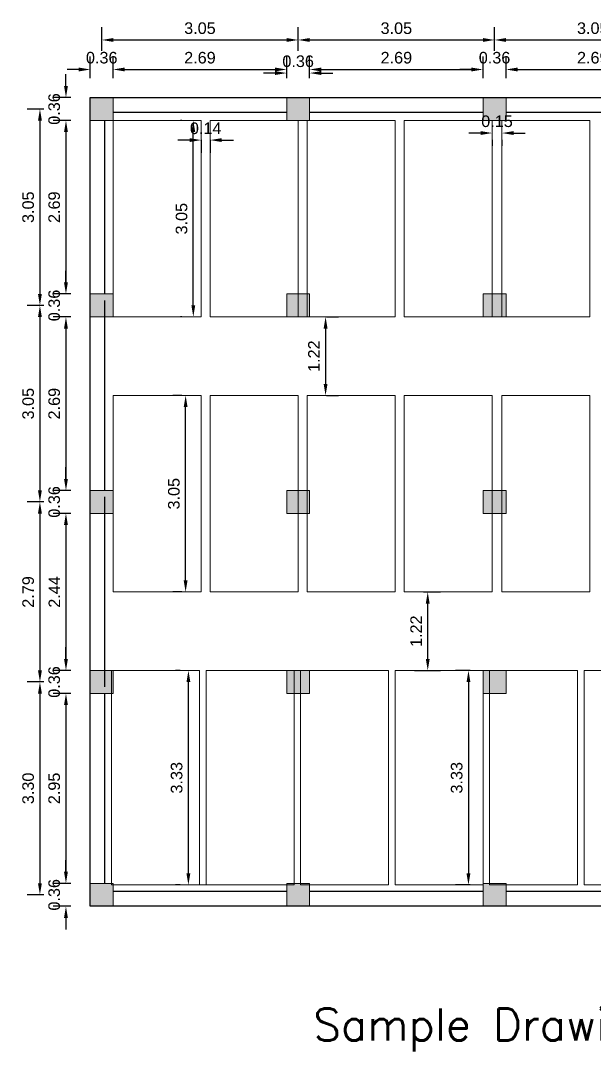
# Model space of a CAD drawing. Header units: metres. Extents: x 642627 to 642864, y 3061318 to 3061472.
# Drawn here: x 642708.19 to 642717.09, y 3061436.56 to 3061452.55 of the extents above; entities that cross this region are included whole.
import ezdxf

# ---------------------------------------------------------------- set-up
doc = ezdxf.new("R2010")
doc.units = ezdxf.units.M
doc.header["$MEASUREMENT"] = 0
doc.header["$PDMODE"] = 3
doc.header["$PDSIZE"] = 0.4
doc.linetypes.add('ACAD_ISO04W100', pattern=[30, 24, -3, 0, -3])
doc.layers.add('c_line', color=64, linetype='ACAD_ISO04W100', lineweight=9)
doc.layers.add('Frame', color=252, linetype='Continuous', lineweight=9)
doc.layers.add('Concrete Part', color=7, linetype='Continuous')
doc.styles.add('romans', font='romans.shx')
doc.styles.get("Standard").update_dxf_attribs({"font": 'arial.ttf'})
doc.dimstyles.get("Standard").update_dxf_attribs({"dimtxt": 0.18, "dimasz": 0.18, "dimexe": 0.18, "dimexo": 0.0625, "dimgap": 0.09, "dimtad": 1, "dimzin": 0, "dimdsep": 46, "dimtxsty": 'Standard', "dimcen": 0.09, "dimadec": 0, "dimazin": 0, "dimtfac": 1, "dimtix": 1, "dimtofl": 0, "dimtmove": 0, "dimatfit": 3, "dimfxl": 1, "dimtolj": 1, "dimtzin": 0, "dimarcsym": 0})

# ---------------------------------------------------------------- blocks, each defined once
blk = doc.blocks.new('*D12')
at = {"layer": 'c_line', "color": 0, "lineweight": -2, "transparency": 16777216}
for p, q in [((642714.439, 3061443.686), (642714.706, 3061443.686)), ((642714.506, 3061442.647), (642714.506, 3061443.506)), ((642714.3, 3061442.467), (642714.706, 3061442.467))]:
    blk.add_line(p, q, dxfattribs=at)
at = {"layer": 'c_line', "color": 0, "transparency": 16777216}
for points in [[(642714.476, 3061443.506), (642714.536, 3061443.506), (642714.506, 3061443.686)], [(642714.476, 3061442.647), (642714.536, 3061442.647), (642714.506, 3061442.467)]]:
    blk.add_solid(points, dxfattribs=at)
at = {"layer": 'Defpoints', "color": 0, "transparency": 16777216}
for p in [(642714.139, 3061443.686), (642714.506, 3061443.686), (642714, 3061442.467)]:
    blk.add_point(p, dxfattribs=at)
at = {"layer": 'c_line', "color": 0, "transparency": 16777216, "insert": (642714.326, 3061443.077), "char_height": 0.18, "attachment_point": 5, "rotation": 90}
blk.add_mtext('\\A1;1.22', dxfattribs=at)
blk = doc.blocks.new('*D13')
at = {"layer": 'c_line', "color": 0, "lineweight": -2, "transparency": 16777216}
for p, q in [((642715.167, 3061442.467), (642714.938, 3061442.467)), ((642715.138, 3061442.287), (642715.138, 3061439.32)), ((642715.167, 3061439.14), (642714.938, 3061439.14))]:
    blk.add_line(p, q, dxfattribs=at)
at = {"layer": 'c_line', "color": 0, "transparency": 16777216}
for points in [[(642715.108, 3061442.287), (642715.168, 3061442.287), (642715.138, 3061442.467)], [(642715.108, 3061439.32), (642715.168, 3061439.32), (642715.138, 3061439.14)]]:
    blk.add_solid(points, dxfattribs=at)
at = {"layer": 'Defpoints', "color": 0, "transparency": 16777216}
for p in [(642715.467, 3061442.467), (642715.138, 3061439.14), (642715.467, 3061439.14)]:
    blk.add_point(p, dxfattribs=at)
at = {"layer": 'c_line', "color": 0, "transparency": 16777216, "insert": (642714.956, 3061440.803), "char_height": 0.18, "attachment_point": 5, "rotation": 90}
blk.add_mtext('\\A1;3.33', dxfattribs=at)
blk = doc.blocks.new('*D15')
at = {"layer": 'c_line', "color": 0, "lineweight": -2, "transparency": 16777216}
for p, q in [((642712.934, 3061447.953), (642713.121, 3061447.953)), ((642712.921, 3061447.773), (642712.921, 3061446.914)), ((642712.934, 3061446.734), (642713.121, 3061446.734))]:
    blk.add_line(p, q, dxfattribs=at)
at = {"layer": 'c_line', "color": 0, "transparency": 16777216}
for points in [[(642712.891, 3061447.773), (642712.951, 3061447.773), (642712.921, 3061447.953)], [(642712.891, 3061446.914), (642712.951, 3061446.914), (642712.921, 3061446.734)]]:
    blk.add_solid(points, dxfattribs=at)
at = {"layer": 'Defpoints', "color": 0, "transparency": 16777216}
for p in [(642712.634, 3061447.953), (642712.634, 3061446.734), (642712.921, 3061446.734)]:
    blk.add_point(p, dxfattribs=at)
at = {"layer": 'c_line', "color": 0, "transparency": 16777216, "insert": (642712.74, 3061447.344), "char_height": 0.18, "attachment_point": 5, "rotation": 90}
blk.add_mtext('\\A1;1.22', dxfattribs=at)
blk = doc.blocks.new('*D16')
at = {"layer": 'c_line', "color": 0, "lineweight": -2, "transparency": 16777216}
for p, q in [((642710.69, 3061451.001), (642710.668, 3061451.001)), ((642710.868, 3061448.133), (642710.868, 3061450.821)), ((642710.69, 3061447.953), (642710.668, 3061447.953))]:
    blk.add_line(p, q, dxfattribs=at)
at = {"layer": 'c_line', "color": 0, "transparency": 16777216}
for points in [[(642710.838, 3061450.821), (642710.898, 3061450.821), (642710.868, 3061451.001)], [(642710.838, 3061448.133), (642710.898, 3061448.133), (642710.868, 3061447.953)]]:
    blk.add_solid(points, dxfattribs=at)
at = {"layer": 'Defpoints', "color": 0, "transparency": 16777216}
for p in [(642710.868, 3061451.001), (642710.99, 3061451.001), (642710.99, 3061447.953)]:
    blk.add_point(p, dxfattribs=at)
at = {"layer": 'c_line', "color": 0, "transparency": 16777216, "insert": (642710.686, 3061449.477), "char_height": 0.18, "attachment_point": 5, "rotation": 90}
blk.add_mtext('\\A1;3.05', dxfattribs=at)
blk = doc.blocks.new('*D17')
at = {"layer": 'c_line', "color": 0, "lineweight": -2, "transparency": 16777216}
for p, q in [((642710.69, 3061446.734), (642710.549, 3061446.734)), ((642710.749, 3061443.866), (642710.749, 3061446.554)), ((642710.69, 3061443.686), (642710.549, 3061443.686))]:
    blk.add_line(p, q, dxfattribs=at)
at = {"layer": 'c_line', "color": 0, "transparency": 16777216}
for points in [[(642710.719, 3061446.554), (642710.779, 3061446.554), (642710.749, 3061446.734)], [(642710.719, 3061443.866), (642710.779, 3061443.866), (642710.749, 3061443.686)]]:
    blk.add_solid(points, dxfattribs=at)
at = {"layer": 'Defpoints', "color": 0, "transparency": 16777216}
for p in [(642710.749, 3061446.734), (642710.99, 3061446.734), (642710.99, 3061443.686)]:
    blk.add_point(p, dxfattribs=at)
at = {"layer": 'c_line', "color": 0, "transparency": 16777216, "insert": (642710.567, 3061445.21), "char_height": 0.18, "attachment_point": 5, "rotation": 90}
blk.add_mtext('\\A1;3.05', dxfattribs=at)
blk = doc.blocks.new('*D18')
at = {"layer": 'c_line', "color": 0, "lineweight": -2, "transparency": 16777216}
for p, q in [((642710.664, 3061442.467), (642710.592, 3061442.467)), ((642710.792, 3061439.32), (642710.792, 3061442.287)), ((642710.664, 3061439.14), (642710.592, 3061439.14))]:
    blk.add_line(p, q, dxfattribs=at)
at = {"layer": 'c_line', "color": 0, "transparency": 16777216}
for points in [[(642710.762, 3061442.287), (642710.822, 3061442.287), (642710.792, 3061442.467)], [(642710.762, 3061439.32), (642710.822, 3061439.32), (642710.792, 3061439.14)]]:
    blk.add_solid(points, dxfattribs=at)
at = {"layer": 'Defpoints', "color": 0, "transparency": 16777216}
for p in [(642710.792, 3061442.467), (642710.964, 3061442.467), (642710.964, 3061439.14)]:
    blk.add_point(p, dxfattribs=at)
at = {"layer": 'c_line', "color": 0, "transparency": 16777216, "insert": (642710.61, 3061440.803), "char_height": 0.18, "attachment_point": 5, "rotation": 90}
blk.add_mtext('\\A1;3.33', dxfattribs=at)
blk = doc.blocks.new('*D23')
at = {"layer": 'c_line', "color": 0, "lineweight": -2, "transparency": 16777216}
for p, q in [((642710.81, 3061450.697), (642710.63, 3061450.697)), ((642710.99, 3061450.701), (642710.99, 3061450.497)), ((642711.13, 3061450.701), (642711.13, 3061450.497)), ((642711.31, 3061450.697), (642711.49, 3061450.697))]:
    blk.add_line(p, q, dxfattribs=at)
at = {"layer": 'c_line', "color": 0, "transparency": 16777216}
for points in [[(642710.81, 3061450.727), (642710.81, 3061450.667), (642710.99, 3061450.697)], [(642711.31, 3061450.727), (642711.31, 3061450.667), (642711.13, 3061450.697)]]:
    blk.add_solid(points, dxfattribs=at)
at = {"layer": 'Defpoints', "color": 0, "transparency": 16777216}
for p in [(642710.99, 3061451.001), (642711.13, 3061451.001), (642711.13, 3061450.697)]:
    blk.add_point(p, dxfattribs=at)
at = {"layer": 'c_line', "color": 0, "transparency": 16777216, "insert": (642711.06, 3061450.879), "char_height": 0.18, "attachment_point": 5}
blk.add_mtext('\\A1;0.14', dxfattribs=at)
blk = doc.blocks.new('*D24')
at = {"layer": 'c_line', "color": 0, "lineweight": -2, "transparency": 16777216}
for p, q in [((642715.325, 3061450.806), (642715.145, 3061450.806)), ((642715.837, 3061450.806), (642716.017, 3061450.806)), ((642715.505, 3061450.701), (642715.505, 3061450.606)), ((642715.657, 3061450.701), (642715.657, 3061450.606))]:
    blk.add_line(p, q, dxfattribs=at)
at = {"layer": 'c_line', "color": 0, "transparency": 16777216}
for points in [[(642715.325, 3061450.836), (642715.325, 3061450.776), (642715.505, 3061450.806)], [(642715.837, 3061450.836), (642715.837, 3061450.776), (642715.657, 3061450.806)]]:
    blk.add_solid(points, dxfattribs=at)
at = {"layer": 'Defpoints', "color": 0, "transparency": 16777216}
for p in [(642715.505, 3061451.001), (642715.657, 3061451.001), (642715.505, 3061450.806)]:
    blk.add_point(p, dxfattribs=at)
at = {"layer": 'c_line', "color": 0, "transparency": 16777216, "insert": (642715.581, 3061450.988), "char_height": 0.18, "attachment_point": 5}
blk.add_mtext('\\A1;0.15', dxfattribs=at)
blk = doc.blocks.new('*D25')
at = {"layer": 'c_line', "color": 0, "lineweight": -2, "transparency": 16777216}
for p, q in [((642709.269, 3061451.657), (642709.269, 3061451.992)), ((642709.625, 3061451.657), (642709.625, 3061451.992)), ((642709.089, 3061451.792), (642708.909, 3061451.792)), ((642709.805, 3061451.792), (642709.985, 3061451.792))]:
    blk.add_line(p, q, dxfattribs=at)
at = {"layer": 'c_line', "color": 0, "transparency": 16777216}
for points in [[(642709.089, 3061451.822), (642709.089, 3061451.762), (642709.269, 3061451.792)], [(642709.805, 3061451.822), (642709.805, 3061451.762), (642709.625, 3061451.792)]]:
    blk.add_solid(points, dxfattribs=at)
at = {"layer": 'Defpoints', "color": 0, "transparency": 16777216}
for p in [(642709.625, 3061451.792), (642709.269, 3061451.357), (642709.625, 3061451.357)]:
    blk.add_point(p, dxfattribs=at)
at = {"layer": 'c_line', "color": 0, "transparency": 16777216, "insert": (642709.447, 3061451.974), "char_height": 0.18, "attachment_point": 5}
blk.add_mtext('\\A1;0.36', dxfattribs=at)
blk = doc.blocks.new('*D26')
at = {"layer": 'c_line', "color": 0, "lineweight": -2, "transparency": 16777216}
for p, q in [((642708.892, 3061451.537), (642708.892, 3061451.717)), ((642708.969, 3061451.357), (642708.692, 3061451.357)), ((642708.969, 3061451.001), (642708.692, 3061451.001)), ((642708.892, 3061450.821), (642708.892, 3061450.641))]:
    blk.add_line(p, q, dxfattribs=at)
at = {"layer": 'c_line', "color": 0, "transparency": 16777216}
for points in [[(642708.862, 3061451.537), (642708.922, 3061451.537), (642708.892, 3061451.357)], [(642708.862, 3061450.821), (642708.922, 3061450.821), (642708.892, 3061451.001)]]:
    blk.add_solid(points, dxfattribs=at)
at = {"layer": 'Defpoints', "color": 0, "transparency": 16777216}
for p in [(642709.269, 3061451.357), (642708.892, 3061451.001), (642709.269, 3061451.001)]:
    blk.add_point(p, dxfattribs=at)
at = {"layer": 'c_line', "color": 0, "transparency": 16777216, "insert": (642708.71, 3061451.179), "char_height": 0.18, "attachment_point": 5, "rotation": 90}
blk.add_mtext('\\A1;0.36', dxfattribs=at)
blk = doc.blocks.new('*D27')
at = {"layer": 'c_line', "color": 0, "lineweight": -2, "transparency": 16777216}
for p, q in [((642709.447, 3061452.079), (642709.447, 3061452.45)), ((642712.495, 3061452.079), (642712.495, 3061452.45)), ((642709.627, 3061452.25), (642712.315, 3061452.25))]:
    blk.add_line(p, q, dxfattribs=at)
at = {"layer": 'c_line', "color": 0, "transparency": 16777216}
for points in [[(642709.627, 3061452.28), (642709.627, 3061452.22), (642709.447, 3061452.25)], [(642712.315, 3061452.28), (642712.315, 3061452.22), (642712.495, 3061452.25)]]:
    blk.add_solid(points, dxfattribs=at)
at = {"layer": 'Defpoints', "color": 0, "transparency": 16777216}
for p in [(642712.495, 3061452.25), (642709.447, 3061451.179), (642712.495, 3061451.179)]:
    blk.add_point(p, dxfattribs=at)
at = {"layer": 'c_line', "color": 0, "transparency": 16777216, "insert": (642710.971, 3061452.432), "char_height": 0.18, "attachment_point": 5}
blk.add_mtext('\\A1;3.05', dxfattribs=at)
blk = doc.blocks.new('*D28')
at = {"layer": 'c_line', "color": 0, "lineweight": -2, "transparency": 16777216}
for p, q in [((642708.547, 3061451.179), (642708.288, 3061451.179)), ((642708.488, 3061450.999), (642708.488, 3061448.311)), ((642708.547, 3061448.131), (642708.288, 3061448.131))]:
    blk.add_line(p, q, dxfattribs=at)
at = {"layer": 'c_line', "color": 0, "transparency": 16777216}
for points in [[(642708.458, 3061450.999), (642708.518, 3061450.999), (642708.488, 3061451.179)], [(642708.458, 3061448.311), (642708.518, 3061448.311), (642708.488, 3061448.131)]]:
    blk.add_solid(points, dxfattribs=at)
at = {"layer": 'Defpoints', "color": 0, "transparency": 16777216}
for p in [(642709.447, 3061451.179), (642708.488, 3061448.131), (642709.447, 3061448.131)]:
    blk.add_point(p, dxfattribs=at)
at = {"layer": 'c_line', "color": 0, "transparency": 16777216, "insert": (642708.306, 3061449.655), "char_height": 0.18, "attachment_point": 5, "rotation": 90}
blk.add_mtext('\\A1;3.05', dxfattribs=at)
blk = doc.blocks.new('*D29')
at = {"layer": 'c_line', "color": 0, "lineweight": -2, "transparency": 16777216}
for p, q in [((642709.625, 3061451.657), (642709.625, 3061451.992)), ((642712.317, 3061451.712), (642712.317, 3061451.992)), ((642709.805, 3061451.792), (642712.137, 3061451.792))]:
    blk.add_line(p, q, dxfattribs=at)
at = {"layer": 'c_line', "color": 0, "transparency": 16777216}
for points in [[(642709.805, 3061451.822), (642709.805, 3061451.762), (642709.625, 3061451.792)], [(642712.137, 3061451.822), (642712.137, 3061451.762), (642712.317, 3061451.792)]]:
    blk.add_solid(points, dxfattribs=at)
at = {"layer": 'Defpoints', "color": 0, "transparency": 16777216}
for p in [(642712.317, 3061451.792), (642709.625, 3061451.357), (642712.317, 3061451.412)]:
    blk.add_point(p, dxfattribs=at)
at = {"layer": 'c_line', "color": 0, "transparency": 16777216, "insert": (642710.971, 3061451.974), "char_height": 0.18, "attachment_point": 5}
blk.add_mtext('\\A1;2.69', dxfattribs=at)
blk = doc.blocks.new('*D30')
at = {"layer": 'c_line', "color": 0, "lineweight": -2, "transparency": 16777216}
for p, q in [((642712.317, 3061451.657), (642712.317, 3061451.937)), ((642712.673, 3061451.657), (642712.673, 3061451.937)), ((642712.137, 3061451.737), (642711.957, 3061451.737)), ((642712.853, 3061451.737), (642713.033, 3061451.737))]:
    blk.add_line(p, q, dxfattribs=at)
at = {"layer": 'c_line', "color": 0, "transparency": 16777216}
for points in [[(642712.137, 3061451.767), (642712.137, 3061451.707), (642712.317, 3061451.737)], [(642712.853, 3061451.767), (642712.853, 3061451.707), (642712.673, 3061451.737)]]:
    blk.add_solid(points, dxfattribs=at)
at = {"layer": 'Defpoints', "color": 0, "transparency": 16777216}
for p in [(642712.673, 3061451.737), (642712.317, 3061451.357), (642712.673, 3061451.357)]:
    blk.add_point(p, dxfattribs=at)
at = {"layer": 'c_line', "color": 0, "transparency": 16777216, "insert": (642712.495, 3061451.919), "char_height": 0.18, "attachment_point": 5}
blk.add_mtext('\\A1;0.36', dxfattribs=at)
blk = doc.blocks.new('*D31')
at = {"layer": 'c_line', "color": 0, "lineweight": -2, "transparency": 16777216}
for p, q in [((642712.673, 3061451.657), (642712.673, 3061451.992)), ((642715.365, 3061451.657), (642715.365, 3061451.992)), ((642712.853, 3061451.792), (642715.185, 3061451.792))]:
    blk.add_line(p, q, dxfattribs=at)
at = {"layer": 'c_line', "color": 0, "transparency": 16777216}
for points in [[(642712.853, 3061451.822), (642712.853, 3061451.762), (642712.673, 3061451.792)], [(642715.185, 3061451.822), (642715.185, 3061451.762), (642715.365, 3061451.792)]]:
    blk.add_solid(points, dxfattribs=at)
at = {"layer": 'Defpoints', "color": 0, "transparency": 16777216}
for p in [(642715.365, 3061451.792), (642712.673, 3061451.357), (642715.365, 3061451.357)]:
    blk.add_point(p, dxfattribs=at)
at = {"layer": 'c_line', "color": 0, "transparency": 16777216, "insert": (642714.019, 3061451.974), "char_height": 0.18, "attachment_point": 5}
blk.add_mtext('\\A1;2.69', dxfattribs=at)
blk = doc.blocks.new('*D32')
at = {"layer": 'c_line', "color": 0, "lineweight": -2, "transparency": 16777216}
for p, q in [((642715.365, 3061451.657), (642715.365, 3061451.992)), ((642715.721, 3061451.657), (642715.721, 3061451.992)), ((642715.185, 3061451.792), (642715.005, 3061451.792)), ((642715.901, 3061451.792), (642716.081, 3061451.792))]:
    blk.add_line(p, q, dxfattribs=at)
at = {"layer": 'c_line', "color": 0, "transparency": 16777216}
for points in [[(642715.185, 3061451.822), (642715.185, 3061451.762), (642715.365, 3061451.792)], [(642715.901, 3061451.822), (642715.901, 3061451.762), (642715.721, 3061451.792)]]:
    blk.add_solid(points, dxfattribs=at)
at = {"layer": 'Defpoints', "color": 0, "transparency": 16777216}
for p in [(642715.721, 3061451.792), (642715.365, 3061451.357), (642715.721, 3061451.357)]:
    blk.add_point(p, dxfattribs=at)
at = {"layer": 'c_line', "color": 0, "transparency": 16777216, "insert": (642715.543, 3061451.974), "char_height": 0.18, "attachment_point": 5}
blk.add_mtext('\\A1;0.36', dxfattribs=at)
blk = doc.blocks.new('*D33')
at = {"layer": 'c_line', "color": 0, "lineweight": -2, "transparency": 16777216}
for p, q in [((642715.721, 3061451.657), (642715.721, 3061451.992)), ((642718.413, 3061451.657), (642718.413, 3061451.992)), ((642715.901, 3061451.792), (642718.233, 3061451.792))]:
    blk.add_line(p, q, dxfattribs=at)
at = {"layer": 'c_line', "color": 0, "transparency": 16777216}
for points in [[(642715.901, 3061451.822), (642715.901, 3061451.762), (642715.721, 3061451.792)], [(642718.233, 3061451.822), (642718.233, 3061451.762), (642718.413, 3061451.792)]]:
    blk.add_solid(points, dxfattribs=at)
at = {"layer": 'Defpoints', "color": 0, "transparency": 16777216}
for p in [(642718.413, 3061451.792), (642715.721, 3061451.357), (642718.413, 3061451.357)]:
    blk.add_point(p, dxfattribs=at)
at = {"layer": 'c_line', "color": 0, "transparency": 16777216, "insert": (642717.067, 3061451.974), "char_height": 0.18, "attachment_point": 5}
blk.add_mtext('\\A1;2.69', dxfattribs=at)
blk = doc.blocks.new('*D40')
at = {"layer": 'c_line', "color": 0, "lineweight": -2, "transparency": 16777216}
for p, q in [((642712.495, 3061452.079), (642712.495, 3061452.45)), ((642715.543, 3061452.079), (642715.543, 3061452.45)), ((642712.675, 3061452.25), (642715.363, 3061452.25))]:
    blk.add_line(p, q, dxfattribs=at)
at = {"layer": 'c_line', "color": 0, "transparency": 16777216}
for points in [[(642712.675, 3061452.28), (642712.675, 3061452.22), (642712.495, 3061452.25)], [(642715.363, 3061452.28), (642715.363, 3061452.22), (642715.543, 3061452.25)]]:
    blk.add_solid(points, dxfattribs=at)
at = {"layer": 'Defpoints', "color": 0, "transparency": 16777216}
for p in [(642715.543, 3061452.25), (642712.495, 3061451.179), (642715.543, 3061451.179)]:
    blk.add_point(p, dxfattribs=at)
at = {"layer": 'c_line', "color": 0, "transparency": 16777216, "insert": (642714.019, 3061452.432), "char_height": 0.18, "attachment_point": 5}
blk.add_mtext('\\A1;3.05', dxfattribs=at)
blk = doc.blocks.new('*D41')
at = {"layer": 'c_line', "color": 0, "lineweight": -2, "transparency": 16777216}
for p, q in [((642715.543, 3061452.079), (642715.543, 3061452.45)), ((642718.591, 3061452.079), (642718.591, 3061452.45)), ((642715.723, 3061452.25), (642718.411, 3061452.25))]:
    blk.add_line(p, q, dxfattribs=at)
at = {"layer": 'c_line', "color": 0, "transparency": 16777216}
for points in [[(642715.723, 3061452.28), (642715.723, 3061452.22), (642715.543, 3061452.25)], [(642718.411, 3061452.28), (642718.411, 3061452.22), (642718.591, 3061452.25)]]:
    blk.add_solid(points, dxfattribs=at)
at = {"layer": 'Defpoints', "color": 0, "transparency": 16777216}
for p in [(642718.591, 3061452.25), (642715.543, 3061451.179), (642718.591, 3061451.179)]:
    blk.add_point(p, dxfattribs=at)
at = {"layer": 'c_line', "color": 0, "transparency": 16777216, "insert": (642717.067, 3061452.432), "char_height": 0.18, "attachment_point": 5}
blk.add_mtext('\\A1;3.05', dxfattribs=at)
blk = doc.blocks.new('*D44')
at = {"layer": 'c_line', "color": 0, "lineweight": -2, "transparency": 16777216}
for p, q in [((642708.547, 3061448.131), (642708.288, 3061448.131)), ((642708.488, 3061447.951), (642708.488, 3061445.263)), ((642708.547, 3061445.083), (642708.288, 3061445.083))]:
    blk.add_line(p, q, dxfattribs=at)
at = {"layer": 'c_line', "color": 0, "transparency": 16777216}
for points in [[(642708.458, 3061447.951), (642708.518, 3061447.951), (642708.488, 3061448.131)], [(642708.458, 3061445.263), (642708.518, 3061445.263), (642708.488, 3061445.083)]]:
    blk.add_solid(points, dxfattribs=at)
at = {"layer": 'Defpoints', "color": 0, "transparency": 16777216}
for p in [(642709.447, 3061448.131), (642708.488, 3061445.083), (642709.447, 3061445.083)]:
    blk.add_point(p, dxfattribs=at)
at = {"layer": 'c_line', "color": 0, "transparency": 16777216, "insert": (642708.306, 3061446.607), "char_height": 0.18, "attachment_point": 5, "rotation": 90}
blk.add_mtext('\\A1;3.05', dxfattribs=at)
blk = doc.blocks.new('*D45')
at = {"layer": 'c_line', "color": 0, "lineweight": -2, "transparency": 16777216}
for p, q in [((642708.547, 3061445.083), (642708.288, 3061445.083)), ((642708.488, 3061444.903), (642708.488, 3061442.469)), ((642708.547, 3061442.289), (642708.288, 3061442.289))]:
    blk.add_line(p, q, dxfattribs=at)
at = {"layer": 'c_line', "color": 0, "transparency": 16777216}
for points in [[(642708.458, 3061444.903), (642708.518, 3061444.903), (642708.488, 3061445.083)], [(642708.458, 3061442.469), (642708.518, 3061442.469), (642708.488, 3061442.289)]]:
    blk.add_solid(points, dxfattribs=at)
at = {"layer": 'Defpoints', "color": 0, "transparency": 16777216}
for p in [(642709.447, 3061445.083), (642708.488, 3061442.289), (642709.447, 3061442.289)]:
    blk.add_point(p, dxfattribs=at)
at = {"layer": 'c_line', "color": 0, "transparency": 16777216, "insert": (642708.306, 3061443.686), "char_height": 0.18, "attachment_point": 5, "rotation": 90}
blk.add_mtext('\\A1;2.79', dxfattribs=at)
blk = doc.blocks.new('*D46')
at = {"layer": 'c_line', "color": 0, "lineweight": -2, "transparency": 16777216}
for p, q in [((642708.547, 3061442.289), (642708.288, 3061442.289)), ((642708.488, 3061442.109), (642708.488, 3061439.167)), ((642708.547, 3061438.987), (642708.288, 3061438.987))]:
    blk.add_line(p, q, dxfattribs=at)
at = {"layer": 'c_line', "color": 0, "transparency": 16777216}
for points in [[(642708.458, 3061442.109), (642708.518, 3061442.109), (642708.488, 3061442.289)], [(642708.458, 3061439.167), (642708.518, 3061439.167), (642708.488, 3061438.987)]]:
    blk.add_solid(points, dxfattribs=at)
at = {"layer": 'Defpoints', "color": 0, "transparency": 16777216}
for p in [(642709.447, 3061442.289), (642708.488, 3061438.987), (642709.447, 3061438.987)]:
    blk.add_point(p, dxfattribs=at)
at = {"layer": 'c_line', "color": 0, "transparency": 16777216, "insert": (642708.306, 3061440.638), "char_height": 0.18, "attachment_point": 5, "rotation": 90}
blk.add_mtext('\\A1;3.30', dxfattribs=at)
blk = doc.blocks.new('*D47')
at = {"layer": 'c_line', "color": 0, "lineweight": -2, "transparency": 16777216}
for p, q in [((642708.969, 3061451.001), (642708.692, 3061451.001)), ((642708.892, 3061450.821), (642708.892, 3061448.489)), ((642708.969, 3061448.309), (642708.692, 3061448.309))]:
    blk.add_line(p, q, dxfattribs=at)
at = {"layer": 'c_line', "color": 0, "transparency": 16777216}
for points in [[(642708.862, 3061450.821), (642708.922, 3061450.821), (642708.892, 3061451.001)], [(642708.862, 3061448.489), (642708.922, 3061448.489), (642708.892, 3061448.309)]]:
    blk.add_solid(points, dxfattribs=at)
at = {"layer": 'Defpoints', "color": 0, "transparency": 16777216}
for p in [(642709.269, 3061451.001), (642708.892, 3061448.309), (642709.269, 3061448.309)]:
    blk.add_point(p, dxfattribs=at)
at = {"layer": 'c_line', "color": 0, "transparency": 16777216, "insert": (642708.71, 3061449.655), "char_height": 0.18, "attachment_point": 5, "rotation": 90}
blk.add_mtext('\\A1;2.69', dxfattribs=at)
blk = doc.blocks.new('*D48')
at = {"layer": 'c_line', "color": 0, "lineweight": -2, "transparency": 16777216}
for p, q in [((642708.892, 3061448.489), (642708.892, 3061448.669)), ((642708.969, 3061448.309), (642708.692, 3061448.309)), ((642708.969, 3061447.953), (642708.692, 3061447.953)), ((642708.892, 3061447.773), (642708.892, 3061447.593))]:
    blk.add_line(p, q, dxfattribs=at)
at = {"layer": 'c_line', "color": 0, "transparency": 16777216}
for points in [[(642708.862, 3061448.489), (642708.922, 3061448.489), (642708.892, 3061448.309)], [(642708.862, 3061447.773), (642708.922, 3061447.773), (642708.892, 3061447.953)]]:
    blk.add_solid(points, dxfattribs=at)
at = {"layer": 'Defpoints', "color": 0, "transparency": 16777216}
for p in [(642709.269, 3061448.309), (642708.892, 3061447.953), (642709.269, 3061447.953)]:
    blk.add_point(p, dxfattribs=at)
at = {"layer": 'c_line', "color": 0, "transparency": 16777216, "insert": (642708.71, 3061448.131), "char_height": 0.18, "attachment_point": 5, "rotation": 90}
blk.add_mtext('\\A1;0.36', dxfattribs=at)
blk = doc.blocks.new('*D49')
at = {"layer": 'c_line', "color": 0, "lineweight": -2, "transparency": 16777216}
for p, q in [((642708.969, 3061447.953), (642708.692, 3061447.953)), ((642708.892, 3061447.773), (642708.892, 3061445.441)), ((642708.969, 3061445.261), (642708.692, 3061445.261))]:
    blk.add_line(p, q, dxfattribs=at)
at = {"layer": 'c_line', "color": 0, "transparency": 16777216}
for points in [[(642708.862, 3061447.773), (642708.922, 3061447.773), (642708.892, 3061447.953)], [(642708.862, 3061445.441), (642708.922, 3061445.441), (642708.892, 3061445.261)]]:
    blk.add_solid(points, dxfattribs=at)
at = {"layer": 'Defpoints', "color": 0, "transparency": 16777216}
for p in [(642709.269, 3061447.953), (642708.892, 3061445.261), (642709.269, 3061445.261)]:
    blk.add_point(p, dxfattribs=at)
at = {"layer": 'c_line', "color": 0, "transparency": 16777216, "insert": (642708.71, 3061446.607), "char_height": 0.18, "attachment_point": 5, "rotation": 90}
blk.add_mtext('\\A1;2.69', dxfattribs=at)
blk = doc.blocks.new('*D50')
at = {"layer": 'c_line', "color": 0, "lineweight": -2, "transparency": 16777216}
for p, q in [((642708.892, 3061445.441), (642708.892, 3061445.621)), ((642708.969, 3061445.261), (642708.692, 3061445.261)), ((642708.969, 3061444.905), (642708.692, 3061444.905)), ((642708.892, 3061444.725), (642708.892, 3061444.545))]:
    blk.add_line(p, q, dxfattribs=at)
at = {"layer": 'c_line', "color": 0, "transparency": 16777216}
for points in [[(642708.862, 3061445.441), (642708.922, 3061445.441), (642708.892, 3061445.261)], [(642708.862, 3061444.725), (642708.922, 3061444.725), (642708.892, 3061444.905)]]:
    blk.add_solid(points, dxfattribs=at)
at = {"layer": 'Defpoints', "color": 0, "transparency": 16777216}
for p in [(642709.269, 3061445.261), (642708.892, 3061444.905), (642709.269, 3061444.905)]:
    blk.add_point(p, dxfattribs=at)
at = {"layer": 'c_line', "color": 0, "transparency": 16777216, "insert": (642708.71, 3061445.083), "char_height": 0.18, "attachment_point": 5, "rotation": 90}
blk.add_mtext('\\A1;0.36', dxfattribs=at)
blk = doc.blocks.new('*D51')
at = {"layer": 'c_line', "color": 0, "lineweight": -2, "transparency": 16777216}
for p, q in [((642708.969, 3061444.905), (642708.692, 3061444.905)), ((642708.892, 3061444.725), (642708.892, 3061442.647)), ((642708.969, 3061442.467), (642708.692, 3061442.467))]:
    blk.add_line(p, q, dxfattribs=at)
at = {"layer": 'c_line', "color": 0, "transparency": 16777216}
for points in [[(642708.862, 3061444.725), (642708.922, 3061444.725), (642708.892, 3061444.905)], [(642708.862, 3061442.647), (642708.922, 3061442.647), (642708.892, 3061442.467)]]:
    blk.add_solid(points, dxfattribs=at)
at = {"layer": 'Defpoints', "color": 0, "transparency": 16777216}
for p in [(642709.269, 3061444.905), (642708.892, 3061442.467), (642709.269, 3061442.467)]:
    blk.add_point(p, dxfattribs=at)
at = {"layer": 'c_line', "color": 0, "transparency": 16777216, "insert": (642708.712, 3061443.686), "char_height": 0.18, "attachment_point": 5, "rotation": 90}
blk.add_mtext('\\A1;2.44', dxfattribs=at)
blk = doc.blocks.new('*D52')
at = {"layer": 'c_line', "color": 0, "lineweight": -2, "transparency": 16777216}
for p, q in [((642708.892, 3061442.647), (642708.892, 3061442.827)), ((642708.969, 3061442.467), (642708.692, 3061442.467)), ((642708.969, 3061442.111), (642708.692, 3061442.111)), ((642708.892, 3061441.931), (642708.892, 3061441.751))]:
    blk.add_line(p, q, dxfattribs=at)
at = {"layer": 'c_line', "color": 0, "transparency": 16777216}
for points in [[(642708.862, 3061442.647), (642708.922, 3061442.647), (642708.892, 3061442.467)], [(642708.862, 3061441.931), (642708.922, 3061441.931), (642708.892, 3061442.111)]]:
    blk.add_solid(points, dxfattribs=at)
at = {"layer": 'Defpoints', "color": 0, "transparency": 16777216}
for p in [(642709.269, 3061442.467), (642708.892, 3061442.111), (642709.269, 3061442.111)]:
    blk.add_point(p, dxfattribs=at)
at = {"layer": 'c_line', "color": 0, "transparency": 16777216, "insert": (642708.71, 3061442.289), "char_height": 0.18, "attachment_point": 5, "rotation": 90}
blk.add_mtext('\\A1;0.36', dxfattribs=at)
blk = doc.blocks.new('*D53')
at = {"layer": 'c_line', "color": 0, "lineweight": -2, "transparency": 16777216}
for p, q in [((642708.969, 3061442.111), (642708.692, 3061442.111)), ((642708.892, 3061441.931), (642708.892, 3061439.345)), ((642708.969, 3061439.165), (642708.692, 3061439.165))]:
    blk.add_line(p, q, dxfattribs=at)
at = {"layer": 'c_line', "color": 0, "transparency": 16777216}
for points in [[(642708.862, 3061441.931), (642708.922, 3061441.931), (642708.892, 3061442.111)], [(642708.862, 3061439.345), (642708.922, 3061439.345), (642708.892, 3061439.165)]]:
    blk.add_solid(points, dxfattribs=at)
at = {"layer": 'Defpoints', "color": 0, "transparency": 16777216}
for p in [(642709.269, 3061442.111), (642708.892, 3061439.165), (642709.269, 3061439.165)]:
    blk.add_point(p, dxfattribs=at)
at = {"layer": 'c_line', "color": 0, "transparency": 16777216, "insert": (642708.71, 3061440.638), "char_height": 0.18, "attachment_point": 5, "rotation": 90}
blk.add_mtext('\\A1;2.95', dxfattribs=at)
blk = doc.blocks.new('*D54')
at = {"layer": 'c_line', "color": 0, "lineweight": -2, "transparency": 16777216}
for p, q in [((642708.892, 3061439.345), (642708.892, 3061439.525)), ((642708.969, 3061439.165), (642708.692, 3061439.165)), ((642708.969, 3061438.809), (642708.692, 3061438.809)), ((642708.892, 3061438.629), (642708.892, 3061438.449))]:
    blk.add_line(p, q, dxfattribs=at)
at = {"layer": 'c_line', "color": 0, "transparency": 16777216}
for points in [[(642708.862, 3061439.345), (642708.922, 3061439.345), (642708.892, 3061439.165)], [(642708.862, 3061438.629), (642708.922, 3061438.629), (642708.892, 3061438.809)]]:
    blk.add_solid(points, dxfattribs=at)
at = {"layer": 'Defpoints', "color": 0, "transparency": 16777216}
for p in [(642709.269, 3061439.165), (642708.892, 3061438.809), (642709.269, 3061438.809)]:
    blk.add_point(p, dxfattribs=at)
at = {"layer": 'c_line', "color": 0, "transparency": 16777216, "insert": (642708.71, 3061438.987), "char_height": 0.18, "attachment_point": 5, "rotation": 90}
blk.add_mtext('\\A1;0.36', dxfattribs=at)

msp = doc.modelspace()

# ---------------------------------------------------------------- hatches: boundary and pattern name
at = {"layer": 'c_line', "true_color": 0x9898cc}
h = msp.add_hatch(color=253, dxfattribs=at)
h.dxf.hatch_style = 1
h.paths.add_polyline_path([(642709.269, 3061451.357), (642709.6246, 3061451.357), (642709.6246, 3061451.0014), (642709.269, 3061451.0014)])
h = msp.add_hatch(color=253, dxfattribs=at)
h.dxf.hatch_style = 1
h.paths.add_polyline_path([(642712.317, 3061451.357), (642712.6726, 3061451.357), (642712.6726, 3061451.0014), (642712.317, 3061451.0014)])
h = msp.add_hatch(color=253, dxfattribs=at)
h.dxf.hatch_style = 1
h.paths.add_polyline_path([(642715.365, 3061451.357), (642715.7206, 3061451.357), (642715.7206, 3061451.0014), (642715.365, 3061451.0014)])
h = msp.add_hatch(color=253, dxfattribs=at)
h.dxf.hatch_style = 1
h.paths.add_polyline_path([(642709.269, 3061448.309), (642709.6246, 3061448.309), (642709.6246, 3061447.9534), (642709.269, 3061447.9534)])
h = msp.add_hatch(color=253, dxfattribs=at)
h.dxf.hatch_style = 1
h.paths.add_polyline_path([(642712.317, 3061448.309), (642712.6726, 3061448.309), (642712.6726, 3061447.9534), (642712.317, 3061447.9534)])
h = msp.add_hatch(color=253, dxfattribs=at)
h.dxf.hatch_style = 1
h.paths.add_polyline_path([(642715.365, 3061448.309), (642715.7206, 3061448.309), (642715.7206, 3061447.9534), (642715.365, 3061447.9534)])
h = msp.add_hatch(color=253, dxfattribs=at)
h.dxf.hatch_style = 1
h.paths.add_polyline_path([(642709.269, 3061445.261), (642709.6246, 3061445.261), (642709.6246, 3061444.9054), (642709.269, 3061444.9054)])
h = msp.add_hatch(color=253, dxfattribs=at)
h.dxf.hatch_style = 1
h.paths.add_polyline_path([(642712.317, 3061445.261), (642712.6726, 3061445.261), (642712.6726, 3061444.9054), (642712.317, 3061444.9054)])
h = msp.add_hatch(color=253, dxfattribs=at)
h.dxf.hatch_style = 1
h.paths.add_polyline_path([(642715.365, 3061445.261), (642715.7206, 3061445.261), (642715.7206, 3061444.9054), (642715.365, 3061444.9054)])
h = msp.add_hatch(color=253, dxfattribs=at)
h.dxf.hatch_style = 1
h.paths.add_polyline_path([(642709.269, 3061442.467), (642709.6246, 3061442.467), (642709.6246, 3061442.1114), (642709.269, 3061442.1114)])
h = msp.add_hatch(color=253, dxfattribs=at)
h.dxf.hatch_style = 1
h.paths.add_polyline_path([(642712.317, 3061442.467), (642712.6726, 3061442.467), (642712.6726, 3061442.1114), (642712.317, 3061442.1114)])
h = msp.add_hatch(color=253, dxfattribs=at)
h.dxf.hatch_style = 1
h.paths.add_polyline_path([(642715.365, 3061442.467), (642715.7206, 3061442.467), (642715.7206, 3061442.1114), (642715.365, 3061442.1114)])
h = msp.add_hatch(color=253, dxfattribs=at)
h.dxf.hatch_style = 1
h.paths.add_polyline_path([(642709.269, 3061439.165), (642709.6246, 3061439.165), (642709.6246, 3061438.8094), (642709.269, 3061438.8094)])
h = msp.add_hatch(color=253, dxfattribs=at)
h.dxf.hatch_style = 1
h.paths.add_polyline_path([(642712.317, 3061439.165), (642712.6726, 3061439.165), (642712.6726, 3061438.8094), (642712.317, 3061438.8094)])
h = msp.add_hatch(color=253, dxfattribs=at)
h.dxf.hatch_style = 1
h.paths.add_polyline_path([(642715.365, 3061439.165), (642715.7206, 3061439.165), (642715.7206, 3061438.8094), (642715.365, 3061438.8094)])

# ---------------------------------------------------------------- linework, layer by layer
at = {"layer": 'c_line', "elevation": 788.9197}
for points in [[(642709.269, 3061451.357), (642709.6246, 3061451.357), (642709.6246, 3061451.0014), (642709.269, 3061451.0014)], [(642712.317, 3061451.357), (642712.6726, 3061451.357), (642712.6726, 3061451.0014), (642712.317, 3061451.0014)], [(642715.365, 3061451.357), (642715.7206, 3061451.357), (642715.7206, 3061451.0014), (642715.365, 3061451.0014)], [(642709.269, 3061448.309), (642709.6246, 3061448.309), (642709.6246, 3061447.9534), (642709.269, 3061447.9534)], [(642712.317, 3061448.309), (642712.6726, 3061448.309), (642712.6726, 3061447.9534), (642712.317, 3061447.9534)], [(642715.365, 3061448.309), (642715.7206, 3061448.309), (642715.7206, 3061447.9534), (642715.365, 3061447.9534)], [(642709.269, 3061445.261), (642709.6246, 3061445.261), (642709.6246, 3061444.9054), (642709.269, 3061444.9054)], [(642712.317, 3061445.261), (642712.6726, 3061445.261), (642712.6726, 3061444.9054), (642712.317, 3061444.9054)], [(642715.365, 3061445.261), (642715.7206, 3061445.261), (642715.7206, 3061444.9054), (642715.365, 3061444.9054)], [(642709.269, 3061442.467), (642709.6246, 3061442.467), (642709.6246, 3061442.1114), (642709.269, 3061442.1114)], [(642712.317, 3061442.467), (642712.6726, 3061442.467), (642712.6726, 3061442.1114), (642712.317, 3061442.1114)], [(642715.365, 3061442.467), (642715.7206, 3061442.467), (642715.7206, 3061442.1114), (642715.365, 3061442.1114)], [(642709.269, 3061439.165), (642709.6246, 3061439.165), (642709.6246, 3061438.8094), (642709.269, 3061438.8094)], [(642712.317, 3061439.165), (642712.6726, 3061439.165), (642712.6726, 3061438.8094), (642712.317, 3061438.8094)], [(642715.365, 3061439.165), (642715.7206, 3061439.165), (642715.7206, 3061438.8094), (642715.365, 3061438.8094)]]:
    msp.add_lwpolyline(points, close=True, dxfattribs=at)
for points in [[(642709.4976, 3061439.165), (642709.4976, 3061442.1114)], [(642709.5992, 3061439.165), (642709.5992, 3061442.1114)], [(642712.317, 3061439.1396), (642709.6246, 3061439.1396)]]:
    msp.add_lwpolyline(points, dxfattribs=at)
at = {"layer": 'Concrete Part'}
for p, q in [((642709.269, 3061438.8094, 788.9197), (642709.269, 3061451.357, 788.9197)), ((642709.269, 3061451.357, 788.9197), (642715.7206, 3061451.357, 788.9197)), ((642715.7206, 3061451.357, 788.9197), (642718.413, 3061451.357, 788.9197)), ((642709.6246, 3061451.1284, 788.9197), (642712.317, 3061451.1284, 788.9197)), ((642712.6726, 3061451.1284, 788.9197), (642715.365, 3061451.1284, 788.9197)), ((642715.7206, 3061451.1284, 788.9197), (642718.413, 3061451.1284, 788.9197)), ((642709.4976, 3061448.309, 788.9197), (642709.4976, 3061451.0014, 788.9197)), ((642709.4976, 3061445.261, 788.9197), (642709.4976, 3061448.2074, 788.9197)), ((642709.4976, 3061442.213, 788.9197), (642709.4976, 3061445.1594, 788.9197)), ((642709.4976, 3061439.165, 788.9197), (642709.4976, 3061442.1114, 788.9197)), ((642712.317, 3061439.038, 788.9197), (642709.6246, 3061439.038, 788.9197)), ((642715.365, 3061439.038, 788.9197), (642712.6726, 3061439.038, 788.9197)), ((642718.413, 3061439.038, 788.9197), (642715.7206, 3061439.038, 788.9197)), ((642724.8646, 3061438.8094, 788.9197), (642709.269, 3061438.8094, 788.9197))]:
    msp.add_line(p, q, dxfattribs=at)
at = {"layer": 'Frame', "elevation": 788.9197}
for points in [[(642710.9898, 3061451.0014), (642709.6246, 3061451.0014), (642709.6246, 3061447.9534), (642710.9898, 3061447.9534)], [(642712.4948, 3061451.0014), (642711.1295, 3061451.0014), (642711.1295, 3061447.9534), (642712.4948, 3061447.9534)], [(642713.9997, 3061451.0014), (642712.6345, 3061451.0014), (642712.6345, 3061447.9534), (642713.9997, 3061447.9534)], [(642715.5047, 3061451.0014), (642714.1394, 3061451.0014), (642714.1394, 3061447.9534), (642715.5047, 3061447.9534)], [(642717.0223, 3061451.0014), (642715.6571, 3061451.0014), (642715.6571, 3061447.9534), (642717.0223, 3061447.9534)], [(642710.9898, 3061446.7342), (642709.6246, 3061446.7342), (642709.6246, 3061443.6862), (642710.9898, 3061443.6862)], [(642712.4948, 3061446.7342), (642711.1295, 3061446.7342), (642711.1295, 3061443.6862), (642712.4948, 3061443.6862)], [(642713.9997, 3061446.7342), (642712.6345, 3061446.7342), (642712.6345, 3061443.6862), (642713.9997, 3061443.6862)], [(642715.5047, 3061446.7342), (642714.1394, 3061446.7342), (642714.1394, 3061443.6862), (642715.5047, 3061443.6862)], [(642717.0223, 3061446.7342), (642715.6571, 3061446.7342), (642715.6571, 3061443.6862), (642717.0223, 3061443.6862)], [(642710.9644, 3061442.467), (642709.5992, 3061442.467), (642709.5992, 3061439.1396), (642710.9644, 3061439.1396)], [(642712.4313, 3061442.467), (642711.066, 3061442.467), (642711.066, 3061439.1396), (642712.4313, 3061439.1396)], [(642713.8981, 3061442.467), (642712.5329, 3061442.467), (642712.5329, 3061439.1396), (642713.8981, 3061439.1396)], [(642715.365, 3061442.467), (642713.9997, 3061442.467), (642713.9997, 3061439.1396), (642715.365, 3061439.1396)], [(642716.8318, 3061442.467), (642715.4666, 3061442.467), (642715.4666, 3061439.1396), (642716.8318, 3061439.1396)], [(642718.2987, 3061442.467), (642716.9334, 3061442.467), (642716.9334, 3061439.1396), (642718.2987, 3061439.1396)]]:
    msp.add_lwpolyline(points, close=True, dxfattribs=at)

# ---------------------------------------------------------------- texts
at = {"layer": 'c_line', "insert": (642712.7306, 3061437.2245), "char_height": 0.5, "attachment_point": 1, "style": 'romans'}
msp.add_mtext_dynamic_manual_height_columns('Sample Drawing', width=12.940119, gutter_width=5, heights=[0], dxfattribs=at)

# ---------------------------------------------------------------- dimensions: what is measured, and where the dimension line sits
at = {"layer": 'c_line'}
for base, p1, p2, override, picture, middle in [((642712.4948, 3061452.2503, 788.9197), (642709.4468, 3061451.1792, 788.9197), (642712.4948, 3061451.1792, 788.9197), {"dimexe": 0.2, "dimexo": 0.9, "dimfxl": 25.4}, '*D27', (642710.9708, 3061452.4323, 788.9197)), ((642715.5428, 3061452.2503, 788.9197), (642712.4948, 3061451.1792, 788.9197), (642715.5428, 3061451.1792, 788.9197), {"dimexe": 0.2, "dimexo": 0.9, "dimfxl": 25.4}, '*D40', (642714.0188, 3061452.4323, 788.9197)), ((642718.5908, 3061452.2503, 788.9197), (642715.5428, 3061451.1792, 788.9197), (642718.5908, 3061451.1792, 788.9197), {"dimexe": 0.2, "dimexo": 0.9, "dimfxl": 25.4}, '*D41', (642717.0668, 3061452.4323, 788.9197)), ((642709.6246, 3061451.7917, 788.9197), (642709.269, 3061451.357, 788.9197), (642709.6246, 3061451.357, 788.9197), {"dimexe": 0.2, "dimexo": 0.3, "dimfxl": 25.4}, '*D25', (642709.4468, 3061451.9737, 788.9197)), ((642712.317, 3061451.7917, 788.9197), (642709.6246, 3061451.357, 788.9197), (642712.317, 3061451.4117, 788.9197), {"dimexe": 0.2, "dimexo": 0.3, "dimfxl": 25.4}, '*D29', (642710.9708, 3061451.9736, 788.9197)), ((642712.6726, 3061451.737, 788.9197), (642712.317, 3061451.357, 788.9197), (642712.6726, 3061451.357, 788.9197), {"dimexe": 0.2, "dimexo": 0.3, "dimfxl": 25.4}, '*D30', (642712.4948, 3061451.919, 788.9197)), ((642715.365, 3061451.7917, 788.9197), (642712.6726, 3061451.357, 788.9197), (642715.365, 3061451.357, 788.9197), {"dimexe": 0.2, "dimexo": 0.3, "dimfxl": 25.4}, '*D31', (642714.0188, 3061451.9736, 788.9197)), ((642715.7206, 3061451.7917, 788.9197), (642715.365, 3061451.357, 788.9197), (642715.7206, 3061451.357, 788.9197), {"dimexe": 0.2, "dimexo": 0.3, "dimfxl": 25.4}, '*D32', (642715.5428, 3061451.9737, 788.9197)), ((642718.413, 3061451.7917, 788.9197), (642715.7206, 3061451.357, 788.9197), (642718.413, 3061451.357, 788.9197), {"dimexe": 0.2, "dimexo": 0.3, "dimfxl": 25.4}, '*D33', (642717.0668, 3061451.9736, 788.9197)), ((642715.5047, 3061450.8056, 788.9197), (642715.6571, 3061451.0014, 788.9197), (642715.5047, 3061451.0014, 788.9197), {"dimexe": 0.2, "dimexo": 0.3, "dimfxl": 25.4}, '*D24', (642715.5809, 3061450.9875, 788.9197)), ((642711.1295, 3061450.6967, 788.9197), (642710.9898, 3061451.0014, 788.9197), (642711.1295, 3061451.0014, 788.9197), {"dimexe": 0.2, "dimexo": 0.3, "dimfxl": 25.4}, '*D23', (642711.0597, 3061450.8786, 788.9197))]:
    dim = msp.add_linear_dim(base=base, p1=p1, p2=p2, dimstyle='Standard', override=override, dxfattribs=at)
    dim.commit()
    dim.dimension.update_dxf_attribs({"geometry": picture, "text_midpoint": middle})
for base, p1, p2, override, picture, middle in [((642708.8921, 3061451.0014, 788.9197), (642709.269, 3061451.357, 788.9197), (642709.269, 3061451.0014, 788.9197), {"dimexe": 0.2, "dimexo": 0.3, "dimfxl": 25.4}, '*D26', (642708.7101, 3061451.1792, 788.9197)), ((642708.4884, 3061448.1312, 788.9197), (642709.4468, 3061451.1792, 788.9197), (642709.4468, 3061448.1312, 788.9197), {"dimexe": 0.2, "dimexo": 0.9, "dimfxl": 25.4}, '*D28', (642708.3064, 3061449.6552, 788.9197)), ((642708.8921, 3061448.309, 788.9197), (642709.269, 3061451.0014, 788.9197), (642709.269, 3061448.309, 788.9197), {"dimexe": 0.2, "dimexo": 0.3, "dimfxl": 25.4}, '*D47', (642708.7102, 3061449.6552, 788.9197)), ((642710.8676, 3061451.0014, 788.9197), (642710.9898, 3061447.9534, 788.9197), (642710.9898, 3061451.0014, 788.9197), {"dimexe": 0.2, "dimexo": 0.3, "dimfxl": 25.4}, '*D16', (642710.6857, 3061449.4774, 788.9197)), ((642708.8921, 3061447.9534, 788.9197), (642709.269, 3061448.309, 788.9197), (642709.269, 3061447.9534, 788.9197), {"dimexe": 0.2, "dimexo": 0.3, "dimfxl": 25.4}, '*D48', (642708.7101, 3061448.1312, 788.9197)), ((642708.4884, 3061445.0832, 788.9197), (642709.4468, 3061448.1312, 788.9197), (642709.4468, 3061445.0832, 788.9197), {"dimexe": 0.2, "dimexo": 0.9, "dimfxl": 25.4}, '*D44', (642708.3064, 3061446.6072, 788.9197)), ((642708.8921, 3061445.261, 788.9197), (642709.269, 3061447.9534, 788.9197), (642709.269, 3061445.261, 788.9197), {"dimexe": 0.2, "dimexo": 0.3, "dimfxl": 25.4}, '*D49', (642708.7102, 3061446.6072, 788.9197)), ((642712.9206, 3061446.7342, 788.9197), (642712.6345, 3061447.9534, 788.9197), (642712.6345, 3061446.7342, 788.9197), {"dimexe": 0.2, "dimexo": 0.3, "dimfxl": 25.4}, '*D15', (642712.7402, 3061447.3438, 788.9197)), ((642710.7492, 3061446.7342, 788.9197), (642710.9898, 3061443.6862, 788.9197), (642710.9898, 3061446.7342, 788.9197), {"dimexe": 0.2, "dimexo": 0.3, "dimfxl": 25.4}, '*D17', (642710.5672, 3061445.2102, 788.9197)), ((642708.8921, 3061444.9054, 788.9197), (642709.269, 3061445.261, 788.9197), (642709.269, 3061444.9054, 788.9197), {"dimexe": 0.2, "dimexo": 0.3, "dimfxl": 25.4}, '*D50', (642708.7101, 3061445.0832, 788.9197)), ((642708.4884, 3061442.2892, 788.9197), (642709.4468, 3061445.0832, 788.9197), (642709.4468, 3061442.2892, 788.9197), {"dimexe": 0.2, "dimexo": 0.9, "dimfxl": 25.4}, '*D45', (642708.3065, 3061443.6862, 788.9197)), ((642708.8921, 3061442.467, 788.9197), (642709.269, 3061444.9054, 788.9197), (642709.269, 3061442.467, 788.9197), {"dimexe": 0.2, "dimexo": 0.3, "dimfxl": 25.4}, '*D51', (642708.7117, 3061443.6862, 788.9197)), ((642714.5063, 3061443.6862, 788.9197), (642713.9997, 3061442.467, 788.9197), (642714.1394, 3061443.6862, 788.9197), {"dimexe": 0.2, "dimexo": 0.3, "dimfxl": 25.4}, '*D12', (642714.3259, 3061443.0766, 788.9197)), ((642708.8921, 3061442.1114, 788.9197), (642709.269, 3061442.467, 788.9197), (642709.269, 3061442.1114, 788.9197), {"dimexe": 0.2, "dimexo": 0.3, "dimfxl": 25.4}, '*D52', (642708.7101, 3061442.2892, 788.9197)), ((642710.7916, 3061442.467, 788.9197), (642710.9644, 3061439.1396, 788.9197), (642710.9644, 3061442.467, 788.9197), {"dimexe": 0.2, "dimexo": 0.3, "dimfxl": 25.4}, '*D18', (642710.6096, 3061440.8033, 788.9197)), ((642715.1381, 3061439.1396, 788.9197), (642715.4666, 3061442.467, 788.9197), (642715.4666, 3061439.1396, 788.9197), {"dimexe": 0.2, "dimexo": 0.3, "dimfxl": 25.4}, '*D13', (642714.9561, 3061440.8033, 788.9197)), ((642708.4884, 3061438.9872, 788.9197), (642709.4468, 3061442.2892, 788.9197), (642709.4468, 3061438.9872, 788.9197), {"dimexe": 0.2, "dimexo": 0.9, "dimfxl": 25.4}, '*D46', (642708.3064, 3061440.6382, 788.9197)), ((642708.8921, 3061439.165, 788.9197), (642709.269, 3061442.1114, 788.9197), (642709.269, 3061439.165, 788.9197), {"dimexe": 0.2, "dimexo": 0.3, "dimfxl": 25.4}, '*D53', (642708.7102, 3061440.6382, 788.9197)), ((642708.8921, 3061438.8094, 788.9197), (642709.269, 3061439.165, 788.9197), (642709.269, 3061438.8094, 788.9197), {"dimexe": 0.2, "dimexo": 0.3, "dimfxl": 25.4}, '*D54', (642708.7101, 3061438.9872, 788.9197))]:
    dim = msp.add_linear_dim(base=base, p1=p1, p2=p2, angle=90, dimstyle='Standard', override=override, dxfattribs=at)
    dim.commit()
    dim.dimension.update_dxf_attribs({"geometry": picture, "text_midpoint": middle})

doc.saveas('drawing.dxf')
